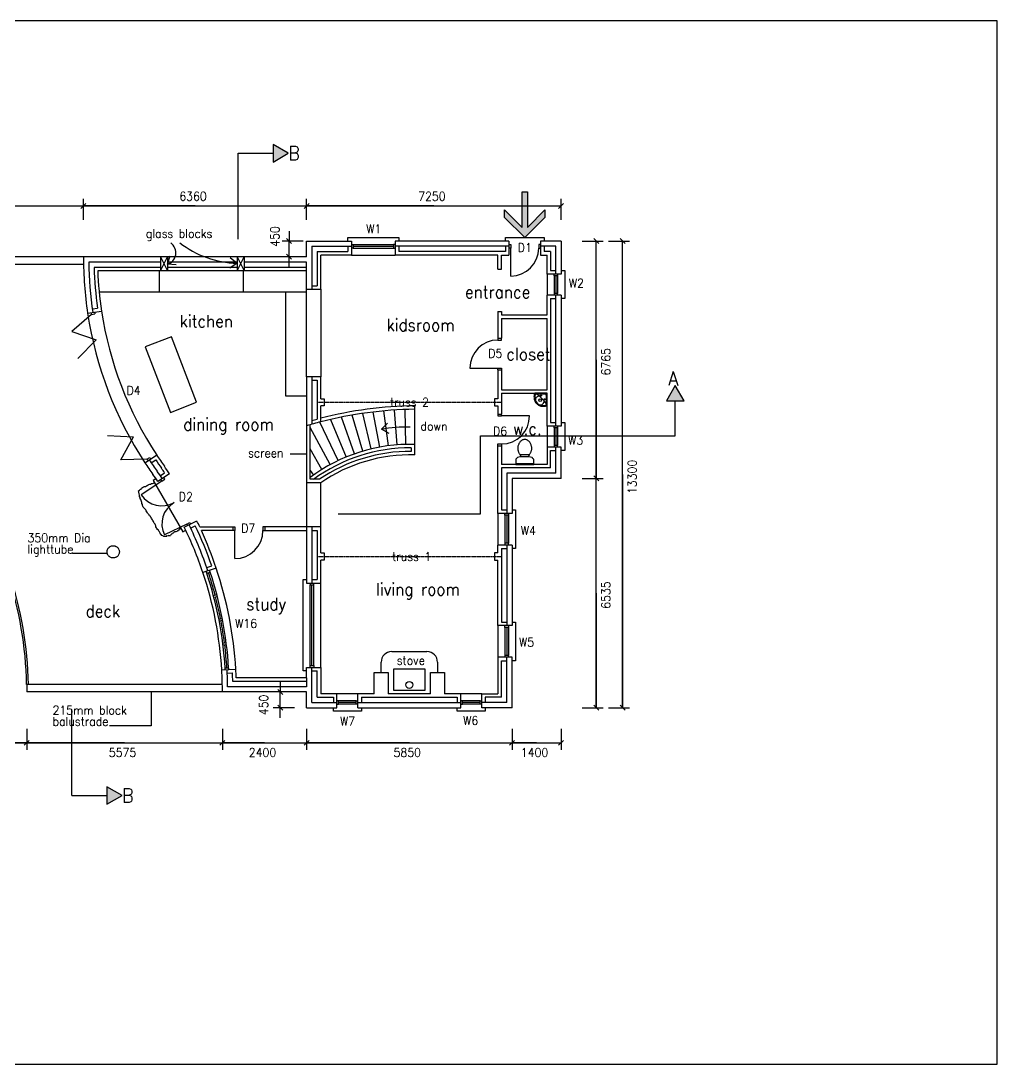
# Model space of a CAD drawing. Header units: millimetres. Extents: x 14063 to 1112248, y -41582 to 2046360.
# Drawn here: x 1084437 to 1112248, y 2016630 to 2046360 of the extents above; entities that cross this region are included whole.
import ezdxf

# ---------------------------------------------------------------- set-up
doc = ezdxf.new("R2010")
doc.units = ezdxf.units.MM
for name, pattern in [('BORDER', [44.45, 12.7, -6.35, 12.7, -6.35, 0, -6.35]), ('CENTER', [50.8, 31.75, -6.35, 6.35, -6.35]), ('DASHED', [19.05, 12.7, -6.35])]:
    doc.linetypes.add(name, pattern=pattern)
doc.layers.add('NEW_GF', color=255, linetype='Continuous')
doc.layers.add('NEW_LGF', color=255, linetype='Continuous')
doc.styles.get("Standard").update_dxf_attribs({"font": 'standard'})
doc.dimstyles.get("Standard").update_dxf_attribs({"dimscale": 0, "dimtxt": 2, "dimasz": 2.5, "dimexe": 4, "dimexo": 1.5, "dimgap": 0.75, "dimtad": 0, "dimtoh": 1, "dimdec": 0, "dimdsep": 46, "dimcen": 0.09, "dimclrd": 8, "dimclre": 8, "dimclrt": 7, "dimadec": 0, "dimazin": 0, "dimtfac": 1, "dimtdec": 4, "dimtofl": 0, "dimtmove": 0, "dimatfit": 3, "dimfxl": 1, "dimtolj": 1, "dimtzin": 0, "dimarcsym": 0})

# ---------------------------------------------------------------- blocks, each defined once
blk = doc.blocks.new('06ACBB04')
at = {"layer": 'NEW_LGF', "color": 2, "linetype": 'DASHED'}
blk.add_circle((6372, 3778), 175, dxfattribs=at)
blk.add_arc((6372, 3778), 175, 0, 0, dxfattribs=at)
blk = doc.blocks.new('088BE750')
at = {"layer": 'NEW_GF', "color": 2, "linetype": 'Continuous'}
for p, q in [((0, 1000), (0, 100)), ((200, 950), (200, 1000)), ((300, 950), (200, 950)), ((250, 950), (250, 150)), ((300, 1000), (300, 950)), ((400, 1100), (500, 1100)), ((500, 1100), (500, 0)), ((300, 150), (200, 150)), ((200, 150), (200, 100)), ((300, 100), (300, 150)), ((500, 0), (400, 0))]:
    blk.add_line(p, q, dxfattribs=at)
at = {"layer": 'NEW_GF', "color": 1, "linetype": 'Continuous'}
for p, q in [((200, 950), (200, 150)), ((300, 950), (300, 150))]:
    blk.add_line(p, q, dxfattribs=at)
blk = doc.blocks.new('649B4A82')
at = {"layer": 'NEW_LGF', "color": 9, "linetype": 'Continuous'}
for s, p in [('W1', (6926, 14136)), ('D1', (11243, 13604)), ('W2', (12697, 12591)), ('D5', (10399, 10586)), ('D4', (96, 9531)), ('D6', (10538, 8373)), ('W3', (12677, 8113)), ('D2', (1585, 6506)), ('D7', (3363, 5607)), ('W4', (11328, 5538)), ('W16', (3190, 2893)), ('W5', (11277, 2357)), ('W7', (6177, 109)), ('W6', (9686, 127))]:
    blk.add_text(s, height=250, dxfattribs=at).set_placement(p)
blk = doc.blocks.new('5424B350')
at = {"layer": 'NEW_GF', "color": 3, "linetype": 'Continuous'}
for p, q in [((5575, 12400), (0, 12400)), ((0, 12400), (0, 12185)), ((5577, 12185), (0, 12185)), ((9533, 215), (3960, 215)), ((3960, 215), (3960, 0)), ((9535, 0), (3960, 0))]:
    blk.add_line(p, q, dxfattribs=at)
at = {"layer": 'NEW_GF', "color": 2, "linetype": 'Continuous'}
blk.add_line((3958, 215), (3960, 215), dxfattribs=at)
for centre, radius, start, end in [((10696, 12400), 10696, 181.1499, 215.4241), ((10696, 12400), 10696, 181.1499, 215.4241), ((10696, 12400), 10646, 181.1553, 215.4241), ((10696, 12400), 10646, 181.1553, 215.4241), ((-6736, 0), 10696, 1.1499, 35.4241), ((-6736, 0), 10696, 1.1499, 35.4241), ((-6736, 0), 10746, 1.1446, 35.4241), ((-6736, 0), 10746, 1.1446, 35.4241)]:
    blk.add_arc(centre, radius, start, end, dxfattribs=at)
blk = doc.blocks.new('D2647627')
at = {"layer": 'NEW_GF', "color": 2, "linetype": 'Continuous'}
for p, q in [((0, 400), (0, 500)), ((0, 500), (1450, 500)), ((100, 300), (150, 300)), ((150, 300), (150, 200)), ((1350, 300), (1300, 300)), ((1300, 300), (1300, 200)), ((1450, 500), (1450, 400)), ((150, 200), (100, 200)), ((150, 250), (1300, 250)), ((1300, 200), (1350, 200)), ((100, 0), (1350, 0))]:
    blk.add_line(p, q, dxfattribs=at)
at = {"layer": 'NEW_GF', "color": 1, "linetype": 'Continuous'}
for p, q in [((150, 300), (1300, 300)), ((150, 200), (1300, 200))]:
    blk.add_line(p, q, dxfattribs=at)
blk = doc.blocks.new('A0DCD026')
at = {"layer": 'NEW_GF', "color": 2, "linetype": 'Continuous'}
for p, q in [((0, 1000), (0, 1100)), ((0, 1100), (1100, 1100)), ((100, 900), (150, 900)), ((150, 900), (150, 800)), ((1000, 900), (950, 900)), ((950, 900), (950, 800)), ((1100, 1100), (1100, 1000)), ((150, 800), (100, 800)), ((950, 800), (1000, 800))]:
    blk.add_line(p, q, dxfattribs=at)
at = {"layer": 'NEW_GF', "color": 4, "linetype": 'Continuous'}
blk.add_line((150, 0), (150, 800), dxfattribs=at)
at = {"layer": 'NEW_GF', "color": 2, "linetype": 'Continuous'}
blk.add_arc((150, 800), 800, 270, 0, dxfattribs=at)
blk.add_arc((150, 800), 800, 270, 0, dxfattribs=at)
blk = doc.blocks.new('E8BCB9FC')
at = {"layer": 'NEW_GF', "color": 2, "linetype": 'Continuous'}
for p, q in [((0, 0), (0, 2600)), ((0, 2600), (100, 2600)), ((200, 2500), (200, 2450)), ((200, 2450), (300, 2450)), ((250, 150), (250, 2450)), ((300, 2450), (300, 2500)), ((500, 100), (500, 2500)), ((100, 0), (0, 0)), ((200, 100), (200, 150)), ((200, 150), (300, 150)), ((300, 150), (300, 100))]:
    blk.add_line(p, q, dxfattribs=at)
at = {"layer": 'NEW_GF', "color": 1, "linetype": 'Continuous'}
for p, q in [((200, 150), (200, 2450)), ((300, 150), (300, 2450))]:
    blk.add_line(p, q, dxfattribs=at)
blk = doc.blocks.new('03A24341')
at = {"layer": 'NEW_GF', "color": 2, "linetype": 'Continuous'}
for p, q in [((747, 2154), (0, 1868)), ((1462, 286), (747, 2154)), ((0, 1868), (715, 0)), ((715, 0), (1462, 286))]:
    blk.add_line(p, q, dxfattribs=at)
blk = doc.blocks.new('2CF49CD4')
at = {"layer": 'NEW_GF', "color": 4, "linetype": 'Continuous'}
for p, q in [((6360, 13300), (7635, 13300)), ((6360, 12850), (6360, 13300)), ((7635, 13300), (7635, 12900)), ((12123, 13300), (8885, 13300)), ((8885, 13300), (8885, 12900)), ((12123, 13300), (12123, 12900)), ((13610, 13300), (13023, 13300)), ((13023, 13300), (13023, 12900)), ((13610, 13300), (13610, 12359)), ((6360, 12850), (0, 12850)), ((7635, 12900), (6760, 12900)), ((6760, 11924), (6760, 12900)), ((11810, 12900), (8885, 12900)), ((11810, 12500), (11810, 12900)), ((11910, 12500), (11910, 12900)), ((11910, 12900), (12123, 12900)), ((13023, 12900), (13210, 12900)), ((13210, 12359), (13210, 12900)), ((11810, 12500), (11910, 12500)), ((6360, 12450), (408, 12450)), ((6360, 11924), (6360, 12450)), ((13610, 12359), (13210, 12359)), ((6360, 11924), (6760, 11924)), ((13610, 11759), (13210, 11759)), ((13210, 11193), (13210, 11759)), ((13610, 11759), (13610, 8028)), ((121, 11244), (517, 11304)), ((11810, 11293), (11910, 11293)), ((11810, 11293), (11810, 10528)), ((11910, 11293), (11910, 11193)), ((11910, 11193), (13210, 11193)), ((11910, 11093), (13210, 11093)), ((11910, 11093), (11910, 10528)), ((13210, 9064), (13210, 11093)), ((11810, 10528), (11910, 10528)), ((11810, 9628), (11910, 9628)), ((11810, 9628), (11810, 8805)), ((11910, 9628), (11910, 9064)), ((6360, 9433), (6360, 8037)), ((6760, 9433), (6360, 9433)), ((6760, 8805), (6760, 9433)), ((11910, 9064), (13210, 9064)), ((11910, 8964), (13210, 8964)), ((11910, 8964), (11910, 8367)), ((13210, 8028), (13210, 8964)), ((6760, 8805), (6860, 8805)), ((6860, 8805), (6860, 8605)), ((11810, 8805), (11710, 8805)), ((11710, 8805), (11710, 8605)), ((6760, 8147), (6760, 8605)), ((6860, 8605), (6760, 8605)), ((11710, 8605), (11810, 8605)), ((11810, 8605), (11810, 8367)), ((11810, 8367), (11910, 8367)), ((13610, 8028), (13210, 8028)), ((11810, 6935), (11810, 7467)), ((11810, 7467), (11910, 7467)), ((11910, 7467), (11910, 6935)), ((1753, 6983), (2087, 7202)), ((13610, 7428), (13210, 7428)), ((13210, 7428), (13210, 6935)), ((13610, 6535), (13610, 7428)), ((11810, 5536), (11810, 6935)), ((13210, 6935), (11910, 6935)), ((2454, 6669), (2122, 6445)), ((13610, 6535), (12210, 6535)), ((12210, 6535), (12210, 5536)), ((12210, 5536), (11810, 5536)), ((2874, 5146), (3233, 5322)), ((3314, 5153), (4260, 5153)), ((4260, 5153), (4260, 5053)), ((6360, 5153), (5164, 5153)), ((5164, 5153), (5164, 5053)), ((6760, 5153), (6360, 5153)), ((6360, 5153), (6360, 3550)), ((6760, 4410), (6760, 5153)), ((4260, 5053), (3360, 5053)), ((5164, 5053), (6360, 5053)), ((12210, 4636), (11810, 4636)), ((11810, 4410), (11810, 4636)), ((12210, 4636), (12210, 2341)), ((6760, 4410), (6860, 4410)), ((6760, 3550), (6760, 4210)), ((6860, 4210), (6760, 4210)), ((6860, 4410), (6860, 4210)), ((11810, 4410), (11710, 4410)), ((11710, 4410), (11710, 4210)), ((11710, 4210), (11810, 4210)), ((11810, 2341), (11810, 4210)), ((3785, 3976), (3405, 3852)), ((6360, 3550), (6760, 3550)), ((12210, 2341), (11810, 2341)), ((12210, 1441), (11810, 1441)), ((11810, 1441), (11810, 400)), ((12210, 0), (12210, 1441)), ((3942, 1076), (4341, 1099)), ((6360, 850), (6360, 1150)), ((6360, 1150), (6760, 1150)), ((6760, 1150), (6760, 400)), ((8282, 400), (8282, 1000)), ((8282, 1000), (8682, 1000)), ((8682, 1000), (8682, 400)), ((9888, 400), (9888, 1000)), ((9888, 1000), (10288, 1000)), ((10288, 1000), (10288, 400)), ((6360, 850), (4353, 850)), ((6360, 450), (3960, 450)), ((6360, 0), (6360, 450)), ((7221, 400), (6760, 400)), ((7221, 0), (7221, 400)), ((7821, 0), (7821, 400)), ((8282, 400), (7821, 400)), ((9888, 400), (8682, 400)), ((10749, 400), (10288, 400)), ((10749, 0), (10749, 400)), ((11349, 0), (11349, 400)), ((11349, 400), (11810, 400)), ((6360, 0), (7221, 0)), ((7821, 0), (10749, 0)), ((12210, 0), (11349, 0))]:
    blk.add_line(p, q, dxfattribs=at)
at = {"layer": 'NEW_GF', "color": 2, "linetype": 'Continuous'}
for p, q in [((6510, 13150), (7635, 13150)), ((6510, 13150), (6510, 11924)), ((7535, 13150), (7535, 13000)), ((12123, 13150), (8885, 13150)), ((8985, 13150), (8985, 13000)), ((12023, 13150), (12023, 13000)), ((13460, 13150), (13023, 13150)), ((13123, 13150), (13123, 13000)), ((13460, 12359), (13460, 13150)), ((6660, 13000), (7535, 13000)), ((6660, 13000), (6660, 12024)), ((12023, 13000), (8985, 13000)), ((13310, 13000), (13123, 13000)), ((13310, 13000), (13310, 12459)), ((2192, 12700), (151, 12700)), ((2192, 12550), (304, 12550)), ((4376, 12700), (2392, 12700)), ((4376, 12550), (2392, 12550)), ((6360, 12700), (4576, 12700)), ((6360, 12550), (4576, 12550)), ((6360, 12450), (6360, 12700)), ((13310, 12459), (13460, 12459)), ((6510, 12024), (6660, 12024)), ((13310, 11659), (13310, 8128)), ((13310, 11659), (13460, 11659)), ((13460, 8028), (13460, 11759)), ((255, 11365), (403, 11388)), ((6510, 9433), (6510, 8080)), ((6510, 9333), (6660, 9333)), ((6660, 9333), (6660, 8225)), ((6510, 8184), (6660, 8225)), ((13310, 8128), (13460, 8128)), ((13310, 7328), (13460, 7328)), ((13310, 6835), (13310, 7328)), ((13460, 6685), (13460, 7428)), ((1933, 6982), (2059, 7064)), ((2190, 6612), (2314, 6697)), ((13310, 6835), (11910, 6835)), ((11910, 6835), (11910, 5636)), ((13460, 6685), (12060, 6685)), ((12060, 6685), (12060, 5536)), ((11910, 5636), (12060, 5636)), ((3052, 5122), (3187, 5188)), ((6510, 5153), (6510, 3550)), ((6510, 5053), (6660, 5053)), ((6660, 5053), (6660, 3650)), ((11910, 4536), (12060, 4536)), ((11910, 4536), (11910, 2441)), ((12060, 4636), (12060, 2341)), ((3515, 3993), (3657, 4042)), ((6510, 3650), (6660, 3650)), ((11910, 2441), (12060, 2441)), ((11910, 1341), (12060, 1341)), ((11910, 300), (11910, 1341)), ((12060, 150), (12060, 1441)), ((4097, 985), (4247, 992)), ((6510, 150), (6510, 1150)), ((6510, 1050), (6660, 1050)), ((6660, 300), (6660, 1050)), ((6359, 600), (4109, 600)), ((6359, 750), (4256, 750)), ((6359, 850), (6359, 600)), ((6660, 300), (7121, 300)), ((7121, 300), (7121, 150)), ((7921, 300), (7921, 150)), ((7921, 300), (10649, 300)), ((10649, 300), (10649, 150)), ((11449, 300), (11449, 150)), ((11910, 300), (11449, 300)), ((6510, 150), (7221, 150)), ((7821, 150), (10749, 150)), ((12060, 150), (11349, 150))]:
    blk.add_line(p, q, dxfattribs=at)
at = {"layer": 'NEW_GF', "color": 4, "linetype": 'Continuous'}
for centre, radius, start, end in [((10696, 12850), 10696, 179.9982, 188.6358), ((10696, 12850), 10696, 179.9982, 188.6358), ((10696, 12850), 10296, 182.2246, 188.6358), ((10696, 12850), 10296, 182.2246, 188.6358), ((9601, -2902), 11409, 104.4192, 106.5036), ((9601, -2902), 11409, 104.4192, 106.5036), ((10696, 12850), 10296, 213.2644, 215.4241), ((10696, 12850), 10296, 213.2644, 215.4241), ((10696, 12850), 10696, 213.2644, 215.4241), ((10696, 12850), 10696, 213.2644, 215.4241), ((-6736, 450), 11096, 34.087, 35.4241), ((-6736, 450), 11096, 34.087, 35.4241), ((-6736, 450), 10696, 34.087, 35.4241), ((-6736, 450), 10696, 34.087, 35.4241), ((-6736, 450), 10696, 18.5443, 26.0425), ((-6736, 450), 10696, 18.5443, 26.0425), ((-6736, 450), 11096, 25.0749, 26.0425), ((-6736, 450), 11096, 25.0749, 26.0425), ((-6736, 450), 11096, 18.5274, 24.5062), ((-6736, 450), 11096, 18.5274, 24.5062), ((-6736, 450), 10696, 359.9982, 3.3536), ((-6736, 450), 10696, 359.9982, 3.3536), ((-6736, 450), 11096, 2.0641, 3.3536), ((-6736, 450), 11096, 2.0641, 3.3536)]:
    blk.add_arc(centre, radius, start, end, dxfattribs=at)
at = {"layer": 'NEW_GF', "color": 2, "linetype": 'Continuous'}
for centre, radius, start, end in [((10696, 12850), 10546, 180.8131, 188.6358), ((10696, 12850), 10546, 180.8131, 188.6358), ((10696, 12850), 10396, 181.6517, 188.0847), ((10696, 12850), 10396, 181.6517, 188.0847), ((10696, 12850), 10546, 213.2644, 215.4241), ((10696, 12850), 10546, 213.2644, 215.4241), ((10696, 12850), 10396, 213.8155, 215.4241), ((10696, 12850), 10396, 213.8155, 215.4241), ((-6736, 450), 10846, 34.087, 35.4241), ((-6736, 450), 10846, 34.087, 35.4241), ((-6736, 450), 10996, 34.6153, 35.4241), ((-6736, 450), 10996, 34.6153, 35.4241), ((-6736, 450), 10846, 18.5443, 26.0425), ((-6736, 450), 10846, 18.5443, 26.0425), ((-6736, 450), 10996, 19.0662, 25.5214), ((-6736, 450), 10996, 19.0662, 25.5214), ((-6736, 450), 10846, 0.7906, 3.3536), ((-6736, 450), 10846, 0.7906, 3.3536), ((-6736, 450), 10996, 1.5616, 2.8253), ((-6736, 450), 10996, 1.5616, 2.8253)]:
    blk.add_arc(centre, radius, start, end, dxfattribs=at)
blk = doc.blocks.new('5A020AF7')
at = {"layer": 'NEW_GF', "color": 2, "linetype": 'Continuous'}
blk.add_line((0, 0), (84, 55), dxfattribs=at)
blk = doc.blocks.new('13BC16CC')
at = {"layer": 'NEW_GF', "color": 9, "linetype": 'BORDER'}
for p, q in [((0, 4396), (5250, 4396)), ((0, 0), (5250, 0))]:
    blk.add_line(p, q, dxfattribs=at)
blk = doc.blocks.new('1AF24D78')
at = {"layer": 'NEW_GF', "color": 2, "linetype": 'Continuous'}
for p, q in [((0, 1000), (0, 100)), ((200, 950), (200, 1000)), ((300, 950), (200, 950)), ((250, 950), (250, 150)), ((300, 1000), (300, 950)), ((400, 1100), (500, 1100)), ((500, 1100), (500, 0)), ((300, 150), (200, 150)), ((200, 150), (200, 100)), ((300, 100), (300, 150)), ((500, 0), (400, 0))]:
    blk.add_line(p, q, dxfattribs=at)
at = {"layer": 'NEW_GF', "color": 1, "linetype": 'Continuous'}
for p, q in [((200, 950), (200, 150)), ((300, 950), (300, 150))]:
    blk.add_line(p, q, dxfattribs=at)
blk = doc.blocks.new('81CBC227')
at = {"layer": 'NEW_GF', "color": 2, "linetype": 'Continuous'}
for p, q in [((1711, 3558), (1711, 2958)), ((4111, 2958), (4111, 3558)), ((0, 2958), (5911, 2958)), ((5311, 2958), (5311, 0)), ((5311, 0), (5911, 0))]:
    blk.add_line(p, q, dxfattribs=at)
blk = doc.blocks.new('0DA4883D')
at = {"layer": 'NEW_GF', "color": 2, "linetype": 'Continuous'}
for p, q in [((0, 0), (0, 2491)), ((400, 2491), (400, 0))]:
    blk.add_line(p, q, dxfattribs=at)
blk = doc.blocks.new('B1BD81F7')
at = {"layer": 'NEW_LGF', "color": 2, "linetype": 'Continuous'}
for centre, radius, start, end in [((3945, 8682), 343, 287.1279, 54.2148), ((3945, 8682), 343, 287.1279, 54.2148), ((6094, 11135), 2751, 231.9232, 268.6629), ((6094, 11135), 2751, 231.9232, 268.6629)]:
    blk.add_arc(centre, radius, start, end, dxfattribs=at)
at = {"layer": 'NEW_LGF', "color": 15, "linetype": 'Continuous'}
for s, p in [('glass blocks', (3434, 9105)), ('350mm Dia', (62, 431)), ('lighttube', (62, 109))]:
    blk.add_text(s, height=250, dxfattribs=at).set_placement(p)
blk = doc.blocks.new('866B2B1E')
at = {"layer": 'NEW_GF', "color": 4, "linetype": 'Continuous'}
for p, q in [((2079, 15629), (2221, 15771)), ((7654, 15629), (7796, 15771)), ((7796, 15771), (7654, 15629)), ((14014, 15629), (14156, 15771)), ((21406, 15771), (21264, 15629)), ((13656, 14629), (13514, 14771)), ((22264, 14771), (22406, 14629)), ((23014, 14771), (23156, 14629)), ((329, 14321), (471, 14179)), ((1079, 14321), (1221, 14179)), ((13514, 14321), (13656, 14179)), ((1221, 7979), (1079, 8121)), ((22264, 8006), (22406, 7864)), ((22406, 7864), (22264, 8006)), ((471, 1779), (329, 1921)), ((1221, 1779), (1079, 1921)), ((13406, 1779), (13264, 1921)), ((13264, 1471), (13406, 1329)), ((22406, 1329), (22264, 1471)), ((23156, 1329), (23014, 1471)), ((2079, 329), (2221, 471)), ((4201, 471), (4059, 329)), ((4059, 329), (4201, 471)), ((6181, 471), (6039, 329)), ((6039, 329), (6181, 471)), ((11756, 471), (11614, 329)), ((14156, 471), (14014, 329)), ((20006, 471), (19864, 329)), ((21406, 471), (21264, 329))]:
    blk.add_line(p, q, dxfattribs=at)
at = {"layer": 'NEW_GF', "color": 2, "linetype": 'Continuous'}
for p, q in [((2150, 15300), (2150, 15900)), ((7725, 15300), (7725, 15900)), ((7725, 15300), (7725, 15900)), ((14085, 15300), (14085, 15900)), ((14085, 15300), (14085, 15900)), ((21335, 15300), (21335, 15900)), ((4938, 15700), (2150, 15700)), ((2150, 15700), (7725, 15700)), ((4938, 15700), (7725, 15700)), ((10905, 15700), (7725, 15700)), ((7725, 15700), (14085, 15700)), ((10905, 15700), (14085, 15700)), ((17710, 15700), (14085, 15700)), ((14085, 15700), (21335, 15700)), ((17710, 15700), (21335, 15700)), ((13585, 14983), (13585, 14700)), ((13985, 14700), (13385, 14700)), ((13585, 14250), (13585, 14700)), ((21935, 14700), (22535, 14700)), ((22335, 7935), (22335, 14700)), ((22335, 11318), (22335, 14700)), ((22685, 14700), (23285, 14700)), ((23085, 1400), (23085, 14700)), ((23085, 8050), (23085, 14700)), ((800, 14250), (200, 14250)), ((400, 1850), (400, 14250)), ((400, 8050), (400, 14250)), ((1550, 14250), (950, 14250)), ((1150, 11150), (1150, 14250)), ((1150, 14250), (1150, 8050)), ((13985, 14250), (13385, 14250)), ((13585, 13967), (13585, 14250)), ((22335, 11318), (22335, 7935)), ((1150, 11150), (1150, 8050)), ((400, 8050), (400, 1850)), ((1550, 8050), (950, 8050)), ((1550, 8050), (950, 8050)), ((1150, 4950), (1150, 8050)), ((1150, 8050), (1150, 1850)), ((23085, 8050), (23085, 1400)), ((21935, 7935), (22535, 7935)), ((21935, 7935), (22535, 7935)), ((22335, 1400), (22335, 7935)), ((22335, 4668), (22335, 7935)), ((1150, 4950), (1150, 1850)), ((22335, 4668), (22335, 1400)), ((13335, 2133), (13335, 1850)), ((800, 1850), (200, 1850)), ((1550, 1850), (950, 1850)), ((13735, 1850), (13135, 1850)), ((13335, 1400), (13335, 1850)), ((13735, 1400), (13135, 1400)), ((13335, 1117), (13335, 1400)), ((21935, 1400), (22535, 1400)), ((22685, 1400), (23285, 1400)), ((2150, 800), (2150, 200)), ((4130, 800), (4130, 200)), ((4130, 800), (4130, 200)), ((6110, 800), (6110, 200)), ((6110, 800), (6110, 200)), ((11685, 800), (11685, 200)), ((11685, 800), (11685, 200)), ((14085, 800), (14085, 200)), ((14085, 800), (14085, 200)), ((19935, 800), (19935, 200)), ((19935, 800), (19935, 200)), ((21335, 800), (21335, 200)), ((4130, 400), (2150, 400)), ((3140, 400), (2150, 400)), ((3140, 400), (4130, 400)), ((6110, 400), (4130, 400)), ((5120, 400), (4130, 400)), ((5120, 400), (6110, 400)), ((8898, 400), (6110, 400)), ((6110, 400), (11685, 400)), ((8898, 400), (11685, 400)), ((12885, 400), (11685, 400)), ((11685, 400), (14085, 400)), ((12885, 400), (14085, 400)), ((17010, 400), (14085, 400)), ((14085, 400), (19935, 400)), ((17010, 400), (19935, 400)), ((20635, 400), (19935, 400)), ((19935, 400), (21335, 400)), ((20635, 400), (21335, 400))]:
    blk.add_line(p, q, dxfattribs=at)
at = {"layer": 'NEW_GF', "color": 1, "linetype": 'CENTER'}
for p, q in [((1921, 8050), (4403, 8050)), ((4130, 8296), (4130, 4598)), ((4130, 4255), (4130, 1121))]:
    blk.add_line(p, q, dxfattribs=at)
at = {"layer": 'NEW_GF', "color": 3, "linetype": 'Continuous'}
for s, p in [('5575', (4489, 15850)), ('6360', (10457, 15850)), ('7250', (17262, 15850)), ('1980', (2692, 0)), ('1980', (4672, 0)), ('5575', (8450, 0)), ('2400', (12437, 0)), ('5850', (16562, 0)), ('1400', (20187, 0))]:
    blk.add_text(s, height=250, dxfattribs=at).set_placement(p)
for s, p in [('450', (13307, 14536)), ('6765', (22735, 10870)), ('6200', (1000, 10702)), ('12400', (250, 7490)), ('13300', (23485, 7490)), ('6200', (1000, 4502)), ('6535', (22735, 4220)), ('450', (12985, 1188))]:
    blk.add_text(s, height=250, rotation=90, dxfattribs=at).set_placement(p)
blk = doc.blocks.new('ANGLO2')
at = {"layer": 'NEW_GF', "color": 1, "linetype": 'Continuous'}
for p, q in [((4, 309), (1, 286)), ((9, 331), (4, 309)), ((16, 353), (9, 331)), ((24, 374), (16, 353)), ((374, 374), (24, 374)), ((74, 354), (314, 354)), ((354, 74), (354, 314)), ((374, 24), (374, 374)), ((1, 286), (0, 263)), ((0, 263), (1, 240)), ((1, 240), (4, 217)), ((4, 217), (9, 195)), ((9, 195), (16, 173)), ((16, 173), (25, 152)), ((25, 152), (35, 132)), ((35, 132), (48, 112)), ((48, 112), (62, 94)), ((62, 94), (77, 77)), ((77, 77), (94, 62)), ((94, 62), (112, 48)), ((112, 48), (132, 35)), ((132, 35), (152, 25)), ((152, 25), (173, 16)), ((173, 16), (195, 9)), ((195, 9), (217, 4)), ((217, 4), (240, 1)), ((240, 1), (263, 0)), ((263, 0), (286, 1)), ((286, 1), (309, 4)), ((309, 4), (331, 9)), ((331, 9), (353, 16)), ((353, 16), (374, 24))]:
    blk.add_line(p, q, dxfattribs=at)
for centre, radius in [((201, 307), 15), ((176, 176), 35), ((307, 201), 15)]:
    blk.add_circle(centre, radius, dxfattribs=at)
for centre, radius, start, end in [((264, 264), 244, 167.9472, 282.0555), ((264, 264), 244, 167.9472, 282.0555), ((74, 304), 50, 90, 167.9538), ((74, 304), 50, 90, 167.9538), ((89, 295), 40, 51.1547, 100.6711), ((89, 295), 40, 51.1547, 100.6711), ((-770, -770), 1408, 38.8646, 51.1373), ((-770, -770), 1408, 38.8646, 51.1373), ((201, 307), 15, 0, 0), ((314, 314), 40, 0, 90), ((314, 314), 40, 0, 90), ((146, 181), 107, 95.951, 187.3592), ((146, 181), 107, 95.951, 187.3592), ((140, 238), 50, 47.9117, 95.962), ((140, 238), 50, 47.9117, 95.962), ((176, 176), 35, 0, 0), ((181, 146), 107, 262.6408, 354.0636), ((181, 146), 107, 262.6408, 354.0636), ((238, 140), 50, 354.0379, 42.0882), ((238, 140), 50, 354.0379, 42.0882), ((307, 201), 15, 0, 0), ((304, 74), 50, 282.0462, 0), ((304, 74), 50, 282.0462, 0), ((295, 89), 40, 349.329, 38.9102), ((295, 89), 40, 349.329, 38.9102)]:
    blk.add_arc(centre, radius, start, end, dxfattribs=at)
blk = doc.blocks.new('C3733A3C')
at = {"layer": 'NEW_GF', "color": 2, "linetype": 'Continuous'}
for p, q in [((0, 904), (50, 904)), ((50, 904), (50, 804)), ((904, 904), (854, 904)), ((854, 904), (854, 804)), ((50, 804), (0, 804)), ((854, 804), (904, 804))]:
    blk.add_line(p, q, dxfattribs=at)
at = {"layer": 'NEW_GF', "color": 4, "linetype": 'Continuous'}
blk.add_line((50, 0), (50, 804), dxfattribs=at)
at = {"layer": 'NEW_GF', "color": 2, "linetype": 'Continuous'}
blk.add_arc((50, 804), 804, 270, 0, dxfattribs=at)
blk.add_arc((50, 804), 804, 270, 0, dxfattribs=at)
blk = doc.blocks.new('3D8E9345')
at = {"layer": 'NEW_GF', "linetype": 'Continuous'}
blk.add_hatch(color=8, dxfattribs=at).paths.add_polyline_path([(500, 287), (500, 1306), (650, 1306), (650, 287), (1150, 787), (1150, 575), (575, 0), (0, 575), (0, 787)], flags=0)
at = {"layer": 'NEW_GF', "color": 2, "linetype": 'Continuous'}
for p, q in [((500, 287), (500, 1306)), ((500, 1306), (650, 1306)), ((650, 1306), (650, 287)), ((0, 575), (0, 787)), ((0, 787), (500, 287)), ((650, 287), (1150, 787)), ((1150, 787), (1150, 575)), ((575, 0), (0, 575)), ((1150, 575), (575, 0))]:
    blk.add_line(p, q, dxfattribs=at)
blk = doc.blocks.new('710FA486')
at = {"layer": 'NEW_GF', "color": 2, "linetype": 'Continuous'}
for p, q in [((0, 900), (0, 850)), ((100, 850), (100, 900)), ((0, 850), (100, 850)), ((0, 0), (0, 50)), ((0, 50), (100, 50)), ((100, 50), (100, 0))]:
    blk.add_line(p, q, dxfattribs=at)
at = {"layer": 'NEW_GF', "color": 4, "linetype": 'Continuous'}
blk.add_line((900, 850), (100, 850), dxfattribs=at)
at = {"layer": 'NEW_GF', "color": 2, "linetype": 'Continuous'}
blk.add_arc((100, 850), 800, 270, 0, dxfattribs=at)
blk.add_arc((100, 850), 800, 270, 0, dxfattribs=at)
blk = doc.blocks.new('15230a2t')
at = {"layer": 'NEW_GF', "color": 1, "linetype": 'Continuous'}
for p, q in [((94, 597), (85, 578)), ((105, 614), (94, 597)), ((117, 631), (105, 614)), ((131, 649), (117, 631)), ((146, 665), (131, 649)), ((156, 673), (146, 665)), ((168, 682), (156, 673)), ((181, 691), (168, 682)), ((197, 698), (181, 691)), ((211, 703), (197, 698)), ((227, 707), (211, 703)), ((241, 709), (227, 707)), ((257, 710), (241, 709)), ((273, 709), (257, 710)), ((289, 707), (273, 709)), ((304, 703), (289, 707)), ((319, 698), (304, 703)), ((332, 692), (319, 698)), ((345, 684), (332, 692)), ((358, 674), (345, 684)), ((370, 663), (358, 674)), ((385, 648), (370, 663)), ((398, 631), (385, 648)), ((411, 613), (398, 631)), ((421, 597), (411, 613)), ((430, 578), (421, 597)), ((59, 492), (58, 478)), ((58, 478), (58, 465)), ((58, 465), (58, 452)), ((58, 452), (59, 437)), ((62, 506), (59, 492)), ((59, 437), (60, 424)), ((60, 424), (62, 410)), ((64, 519), (62, 506)), ((62, 410), (66, 394)), ((70, 539), (64, 519)), ((66, 394), (71, 376)), ((77, 559), (70, 539)), ((71, 376), (76, 361)), ((76, 361), (83, 345)), ((85, 578), (77, 559)), ((83, 345), (91, 329)), ((91, 329), (99, 314)), ((99, 314), (109, 298)), ((109, 298), (119, 285)), ((396, 285), (407, 300)), ((407, 300), (416, 314)), ((416, 314), (424, 329)), ((424, 329), (432, 344)), ((439, 559), (430, 578)), ((432, 344), (439, 362)), ((445, 539), (439, 559)), ((439, 362), (445, 378)), ((451, 519), (445, 539)), ((445, 378), (449, 393)), ((449, 393), (453, 410)), ((453, 507), (451, 519)), ((456, 492), (453, 507)), ((453, 410), (455, 424)), ((455, 424), (457, 438)), ((457, 480), (456, 492)), ((457, 466), (457, 480)), ((457, 452), (457, 466)), ((457, 438), (457, 452)), ((1, 150), (0, 148)), ((0, 148), (0, 147)), ((0, 147), (0, 5)), ((0, 5), (0, 5)), ((0, 5), (0, 4)), ((0, 4), (0, 4)), ((0, 4), (0, 3)), ((0, 3), (0, 3)), ((0, 3), (1, 3)), ((3, 151), (1, 150)), ((1, 3), (1, 2)), ((1, 2), (1, 2)), ((1, 2), (1, 1)), ((1, 1), (2, 1)), ((2, 1), (2, 1)), ((2, 1), (3, 1)), ((14, 157), (3, 151)), ((3, 1), (3, 0)), ((3, 0), (3, 0)), ((3, 0), (4, 0)), ((4, 0), (4, 0)), ((4, 0), (5, 0)), ((5, 0), (5, 0)), ((5, 0), (510, 0)), ((506, 20), (8, 20)), ((25, 165), (14, 157)), ((33, 174), (25, 165)), ((41, 185), (33, 174)), ((47, 197), (41, 185)), ((49, 200), (47, 199)), ((47, 199), (47, 197)), ((50, 200), (49, 200)), ((118, 211), (50, 200)), ((138, 213), (118, 211)), ((119, 285), (126, 275)), ((126, 275), (131, 264)), ((387, 270), (128, 270)), ((131, 264), (135, 252)), ((135, 252), (137, 242)), ((137, 242), (138, 230)), ((138, 230), (138, 213)), ((378, 241), (381, 254)), ((378, 229), (378, 241)), ((378, 213), (378, 229)), ((423, 207), (378, 213)), ((381, 254), (384, 265)), ((384, 265), (390, 276)), ((390, 276), (396, 285)), ((465, 200), (423, 207)), ((466, 200), (465, 200)), ((467, 199), (466, 200)), ((468, 197), (467, 199)), ((474, 185), (468, 197)), ((482, 174), (474, 185)), ((490, 165), (482, 174)), ((500, 157), (490, 165)), ((513, 151), (500, 157)), ((510, 0), (510, 0)), ((510, 0), (511, 0)), ((511, 0), (511, 0)), ((511, 0), (512, 0)), ((512, 0), (512, 1)), ((512, 1), (513, 1)), ((512, 0), (512, 0)), ((514, 150), (513, 151)), ((513, 1), (513, 1)), ((513, 1), (514, 1)), ((515, 149), (514, 150)), ((514, 2), (514, 3)), ((514, 3), (515, 3)), ((514, 1), (514, 2)), ((514, 2), (514, 2)), ((515, 146), (515, 149)), ((515, 5), (515, 146)), ((515, 4), (515, 5)), ((515, 5), (515, 5)), ((515, 3), (515, 4)), ((515, 4), (515, 4)), ((515, 3), (515, 3))]:
    blk.add_line(p, q, dxfattribs=at)
blk.add_arc((258, -879), 1099, 83.7323, 96.2677, dxfattribs=at)
blk.add_arc((258, -879), 1099, 83.7323, 96.2677, dxfattribs=at)
blk = doc.blocks.new('F2559FA5')
at = {"layer": 'NEW_GF', "color": 4, "linetype": 'Continuous'}
for p, q in [((587, 1534), (0, 1140)), ((1296, 310), (660, 0))]:
    blk.add_line(p, q, dxfattribs=at)
at = {"layer": 'NEW_GF', "color": 2, "linetype": 'Continuous'}
for p, q in [((420, 1602), (343, 1550)), ((343, 1550), (1188, 90)), ((587, 1534), (559, 1576)), ((587, 1534), (670, 1590)), ((670, 1590), (642, 1631)), ((1296, 310), (1385, 354)), ((1296, 310), (1318, 265)), ((1385, 354), (1408, 308)), ((1188, 90), (1272, 131))]:
    blk.add_line(p, q, dxfattribs=at)
for centre, start, end in [((587, 1534), 213.8216, 300.0627), ((587, 1534), 213.8216, 300.0627), ((1296, 310), 120.0627, 206.0425), ((1296, 310), 120.0627, 206.0425)]:
    blk.add_arc(centre, 707, start, end, dxfattribs=at)
blk = doc.blocks.new('2D4B5942')
at = {"layer": 'NEW_GF', "linetype": 'Continuous'}
for points in [[(5737, 18426), (5737, 18926), (6170, 18676)], [(1000, 126), (1000, 626), (1433, 376)]]:
    blk.add_hatch(color=15, dxfattribs=at).paths.add_polyline_path(points, flags=0)
at = {"layer": 'NEW_GF', "color": 1, "linetype": 'Continuous'}
for p, q in [((6170, 18676), (5737, 18926)), ((5737, 18926), (5737, 18426)), ((4737, 16226), (4737, 18676)), ((4737, 18676), (5737, 18676)), ((5737, 18426), (6170, 18676)), ((0, 376), (0, 2826)), ((1433, 376), (1000, 626)), ((1000, 626), (1000, 126)), ((0, 376), (1000, 376)), ((1000, 126), (1433, 376))]:
    blk.add_line(p, q, dxfattribs=at)
at = {"layer": 'NEW_GF', "color": 15, "linetype": 'Continuous'}
for p in [(6170, 18476), (1433, 176)]:
    blk.add_text('B', height=400, rotation=359.9494, dxfattribs=at).set_placement(p)
blk = doc.blocks.new('12095B88')
at = {"layer": 'NEW_GF', "color": 2, "linetype": 'Continuous'}
for p, q in [((0, 700), (0, 100)), ((200, 650), (200, 700)), ((300, 650), (200, 650)), ((250, 650), (250, 150)), ((300, 700), (300, 650)), ((400, 800), (500, 800)), ((500, 800), (500, 0)), ((300, 150), (200, 150)), ((200, 150), (200, 100)), ((300, 100), (300, 150)), ((500, 0), (400, 0))]:
    blk.add_line(p, q, dxfattribs=at)
at = {"layer": 'NEW_GF', "color": 1, "linetype": 'Continuous'}
for p, q in [((200, 650), (200, 150)), ((300, 650), (300, 150))]:
    blk.add_line(p, q, dxfattribs=at)
blk = doc.blocks.new('8EFDC72F')
at = {"layer": 'NEW_GF', "color": 2, "linetype": 'Continuous'}
for p, q in [((300, 600), (1306, 600)), ((0, 0), (0, 300)), ((1606, 300), (1606, 0))]:
    blk.add_line(p, q, dxfattribs=at)
for centre, start, end in [((300, 300), 90, 180), ((300, 300), 90, 180), ((1306, 300), 0, 90), ((1306, 300), 0, 90)]:
    blk.add_arc(centre, 300, start, end, dxfattribs=at)
blk = doc.blocks.new('EFC8CAF7')
at = {"layer": 'NEW_GF', "color": 4, "linetype": 'Continuous'}
for p, q in [((561, 4226), (0, 3740)), ((0, 3740), (701, 3498)), ((701, 3498), (176, 2974)), ((1019, 772), (1760, 733)), ((1400, 84), (1760, 733)), ((2142, 97), (1400, 84))]:
    blk.add_line(p, q, dxfattribs=at)
at = {"layer": 'NEW_GF', "color": 2, "linetype": 'Continuous'}
blk.add_line((561, 4226), (660, 4241), dxfattribs=at)
for radius, start, end in [(10696, 188.6358, 213.2644), (10696, 188.6358, 213.2644), (10596, 188.6358, 188.9062), (10596, 188.6358, 188.9062), (10496, 188.6358, 188.9087), (10496, 188.6358, 188.9087), (10296, 188.6358, 213.2644), (10296, 188.6358, 213.2644), (10596, 212.994, 213.2644), (10596, 212.994, 213.2644), (10496, 212.9915, 213.2644), (10496, 212.9915, 213.2644)]:
    blk.add_arc((11029, 5867), radius, start, end, dxfattribs=at)
blk = doc.blocks.new('3B87A24F')
at = {"layer": 'NEW_GF', "color": 2, "linetype": 'Continuous'}
for p, q in [((800, 900), (800, 850)), ((900, 850), (900, 900)), ((800, 850), (900, 850)), ((800, 0), (800, 50)), ((800, 50), (900, 50)), ((900, 50), (900, 0))]:
    blk.add_line(p, q, dxfattribs=at)
at = {"layer": 'NEW_GF', "color": 4, "linetype": 'Continuous'}
blk.add_line((0, 50), (800, 50), dxfattribs=at)
at = {"layer": 'NEW_GF', "color": 2, "linetype": 'Continuous'}
blk.add_arc((800, 50), 800, 90, 180, dxfattribs=at)
blk.add_arc((800, 50), 800, 90, 180, dxfattribs=at)
blk = doc.blocks.new('F78ED6B1')
at = {"layer": 'NEW_GF', "color": 3, "linetype": 'Continuous'}
blk.add_arc((760, -4682), 4743, 89.3012, 99.2228, dxfattribs=at)
blk.add_arc((760, -4682), 4743, 89.3012, 99.2228, dxfattribs=at)
blk = doc.blocks.new('37721244')
at = {"layer": 'NEW_GF', "linetype": 'Continuous'}
for points in [[(26357, 3225), (26107, 3657), (25857, 3224)], [(172, 1000), (422, 1433), (672, 1000)]]:
    blk.add_hatch(color=15, dxfattribs=at).paths.add_polyline_path(points, flags=0)
at = {"layer": 'NEW_GF', "color": 1, "linetype": 'Continuous'}
for p, q in [((26107, 3657), (25857, 3224)), ((26357, 3225), (26107, 3657)), ((25857, 3224), (26357, 3225)), ((26107, 2225), (26107, 3225)), ((20557, 0), (20557, 2225)), ((20557, 2225), (26107, 2225)), ((172, 1000), (422, 1433)), ((422, 1433), (672, 1000)), ((672, 1000), (172, 1000)), ((422, 0), (422, 1000)), ((422, 0), (6974, 0)), ((16507, 0), (20557, 0))]:
    blk.add_line(p, q, dxfattribs=at)
at = {"layer": 'NEW_GF', "color": 15, "linetype": 'Continuous'}
for p in [(25911, 3658), (226, 1433)]:
    blk.add_text('A', height=400, rotation=359.9494, dxfattribs=at).set_placement(p)
blk = doc.blocks.new('E463F1C5')
at = {"layer": 'NEW_GF', "color": 2, "linetype": 'Continuous'}
for p, q in [((111, 2760), (206, 2791)), ((300, 2122), (397, 2147)), ((313, 2073), (409, 2098)), ((454, 1449), (552, 1468)), ((464, 1400), (562, 1419)), ((565, 768), (664, 781)), ((571, 719), (671, 731)), ((634, 57), (734, 63))]:
    blk.add_line(p, q, dxfattribs=at)
for radius, start, end in [(10696, 3.3536, 18.5443), (10696, 3.3536, 18.5443), (10796, 18.2746, 18.54), (10796, 18.2746, 18.54), (10846, 14.7437, 18.2737), (10846, 14.7437, 18.2737), (10896, 18.2728, 18.5357), (10896, 18.2728, 18.5357), (11096, 3.3536, 18.5274), (11096, 3.3536, 18.5274), (10846, 11.0811, 14.4784), (10846, 11.0811, 14.4784), (10846, 7.4184, 10.8157), (10846, 7.4184, 10.8157), (10846, 3.623, 7.153), (10846, 3.623, 7.153), (10796, 3.3536, 3.6243), (10796, 3.3536, 3.6243), (10896, 3.3536, 3.6218), (10896, 3.3536, 3.6218)]:
    blk.add_arc((-10141, -626), radius, start, end, dxfattribs=at)
at = {"layer": 'NEW_GF', "color": 1, "linetype": 'Continuous'}
for radius, start, end in [(10796, 3.6243, 18.2746), (10796, 3.6243, 18.2746), (10896, 3.6218, 18.2728), (10896, 3.6218, 18.2728)]:
    blk.add_arc((-10141, -626), radius, start, end, dxfattribs=at)
blk = doc.blocks.new('147C09D4')
at = {"layer": 'NEW_LGF', "color": 2, "linetype": 'Continuous'}
for p, q in [((18, 299), (209, 138)), ((209, 138), (0, 0))]:
    blk.add_line(p, q, dxfattribs=at)
blk = doc.blocks.new('3477E3A0')
at = {"layer": 'NEW_GF', "color": 2, "linetype": 'Continuous'}
for p, q in [((700, 500), (100, 500)), ((150, 300), (100, 300)), ((150, 200), (150, 300)), ((650, 200), (650, 300)), ((650, 300), (700, 300)), ((0, 0), (0, 100)), ((100, 200), (150, 200)), ((650, 250), (150, 250)), ((700, 200), (650, 200)), ((800, 100), (800, 0)), ((800, 0), (0, 0))]:
    blk.add_line(p, q, dxfattribs=at)
at = {"layer": 'NEW_GF', "color": 1, "linetype": 'Continuous'}
for p, q in [((650, 300), (150, 300)), ((650, 200), (150, 200))]:
    blk.add_line(p, q, dxfattribs=at)
blk = doc.blocks.new('AF773970')
at = {"layer": 'NEW_GF', "color": 2, "linetype": 'Continuous'}
for p, q in [((906, 600), (0, 600)), ((0, 600), (0, 0)), ((906, 0), (906, 600)), ((0, 0), (906, 0))]:
    blk.add_line(p, q, dxfattribs=at)
blk.add_circle((453, 150), 100, dxfattribs=at)
blk.add_arc((453, 150), 100, 0, 0, dxfattribs=at)
blk = doc.blocks.new('E804283C')
at = {"layer": 'NEW_GF', "color": 2, "linetype": 'Continuous'}
for p, q in [((0, 700), (0, 100)), ((200, 650), (200, 700)), ((300, 650), (200, 650)), ((250, 650), (250, 150)), ((300, 700), (300, 650)), ((400, 800), (500, 800)), ((500, 800), (500, 0)), ((300, 150), (200, 150)), ((200, 150), (200, 100)), ((300, 100), (300, 150)), ((500, 0), (400, 0))]:
    blk.add_line(p, q, dxfattribs=at)
at = {"layer": 'NEW_GF', "color": 1, "linetype": 'Continuous'}
for p, q in [((200, 650), (200, 150)), ((300, 650), (300, 150))]:
    blk.add_line(p, q, dxfattribs=at)
blk = doc.blocks.new('75F3F166')
at = {"layer": 'NEW_LGF', "color": 2, "linetype": 'Continuous'}
for p, q in [((0, 13), (83, 249)), ((250, 0), (0, 13))]:
    blk.add_line(p, q, dxfattribs=at)
blk = doc.blocks.new('A01538BE')
at = {"layer": 'NEW_GF', "color": 2, "linetype": 'Continuous'}
for p, q in [((0, 400), (0, 0)), ((0, 400), (200, 0)), ((0, 0), (200, 400)), ((200, 400), (200, 0)), ((2184, 400), (2184, 0)), ((2184, 400), (2384, 0)), ((2184, 0), (2384, 400)), ((2384, 400), (2384, 0))]:
    blk.add_line(p, q, dxfattribs=at)
blk = doc.blocks.new('8BCA03A2')
at = {"layer": 'NEW_GF', "color": 1, "linetype": 'Continuous'}
for p, q in [((42045, 29730), (0, 29730)), ((42045, 0), (42045, 29730)), ((0, 0), (42045, 0))]:
    blk.add_line(p, q, dxfattribs=at)
blk = doc.blocks.new('4DCE7060')
at = {"layer": 'NEW_GF', "color": 3, "linetype": 'Continuous'}
for p, q in [((0, 121), (177, 297)), ((219, 0), (0, 121))]:
    blk.add_line(p, q, dxfattribs=at)
blk = doc.blocks.new('91C5FF82')
at = {"layer": 'NEW_GF', "color": 1, "linetype": 'Continuous'}
for p, q in [((2083, 2275), (1899, 3274)), ((2330, 2314), (2201, 3306)), ((2579, 2340), (2502, 3330)), ((2829, 2352), (2804, 3345)), ((3079, 2352), (3079, 3353)), ((897, 1891), (375, 2988)), ((683, 3063), (1125, 1992)), ((1359, 2082), (989, 3129)), ((1597, 2159), (1294, 3186)), ((1839, 2223), (1597, 3235)), ((674, 1777), (100, 2838)), ((433, 1638), (100, 2225)), ((100, 1607), (191, 1478))]:
    blk.add_line(p, q, dxfattribs=at)
at = {"layer": 'NEW_GF', "color": 2, "linetype": 'Continuous'}
for p, q in [((3077, 3353), (3077, 3453)), ((0, 2884), (0, 1257)), ((100, 1357), (100, 2913)), ((2979, 2254), (2978, 2154)), ((3079, 2052), (3079, 2352)), ((400, 1257), (0, 1257)), ((0, 1257), (0, 0)), ((369, 1357), (100, 1357)), ((400, 0), (400, 1257))]:
    blk.add_line(p, q, dxfattribs=at)
for centre, radius, start, end in [((3241, -8055), 11509, 90.8155, 104.2913), ((3241, -8055), 11509, 90.8155, 104.2913), ((3241, -8055), 11409, 90.8145, 104.4192), ((3241, -8055), 11409, 90.8145, 104.4192), ((2950, -2427), 4780, 88.4517, 126.5913), ((2950, -2427), 4780, 88.4517, 126.5913), ((2950, -2427), 4680, 89.643, 126.0632), ((2950, -2427), 4680, 89.643, 126.0632), ((2951, -2426), 4580, 89.6503, 124.3107), ((2951, -2426), 4580, 89.6503, 124.3107), ((2951, -2426), 4480, 88.348, 124.7035), ((2951, -2426), 4480, 88.348, 124.7035)]:
    blk.add_arc(centre, radius, start, end, dxfattribs=at)
blk = doc.blocks.new('C8F763F4')
at = {"layer": 'NEW_GF', "color": 2, "linetype": 'Continuous'}
for p, q in [((320, 1483), (346, 1488)), ((346, 1488), (371, 1499)), ((371, 1499), (397, 1503)), ((397, 1503), (422, 1514)), ((422, 1514), (447, 1519)), ((447, 1519), (459, 1516)), ((0, 1293), (24, 1311)), ((5, 1267), (0, 1293)), ((9, 1241), (5, 1267)), ((14, 1216), (9, 1241)), ((14, 1215), (14, 1216)), ((24, 1157), (14, 1215)), ((24, 1311), (47, 1328)), ((47, 1328), (72, 1339)), ((72, 1339), (87, 1369)), ((87, 1369), (109, 1393)), ((109, 1393), (141, 1405)), ((141, 1405), (165, 1416)), ((165, 1416), (198, 1422)), ((198, 1422), (221, 1439)), ((221, 1439), (246, 1450)), ((246, 1450), (270, 1468)), ((270, 1468), (296, 1472)), ((296, 1472), (320, 1483)), ((29, 1131), (24, 1157)), ((41, 1100), (29, 1131)), ((45, 1074), (41, 1100)), ((64, 1044), (45, 1074)), ((75, 1019), (64, 1044)), ((87, 988), (75, 1019)), ((92, 962), (87, 988)), ((96, 936), (92, 962)), ((108, 905), (96, 936)), ((113, 879), (108, 905)), ((118, 853), (113, 879)), ((129, 829), (118, 853)), ((146, 805), (129, 829)), ((169, 789), (146, 805)), ((192, 773), (169, 789)), ((209, 749), (192, 773)), ((214, 724), (209, 749)), ((231, 700), (214, 724)), ((250, 670), (231, 700)), ((261, 645), (250, 670)), ((284, 629), (261, 645)), ((301, 606), (284, 629)), ((313, 581), (301, 606)), ((335, 565), (313, 581)), ((353, 541), (335, 565)), ((370, 518), (353, 541)), ((381, 493), (370, 518)), ((399, 469), (381, 493)), ((410, 444), (399, 469)), ((421, 420), (410, 444)), ((432, 395), (421, 420)), ((443, 370), (432, 395)), ((468, 341), (443, 370)), ((479, 316), (468, 341)), ((490, 292), (479, 316)), ((495, 266), (490, 292)), ((512, 242), (495, 266)), ((523, 217), (512, 242)), ((541, 194), (523, 217)), ((565, 171), (541, 194)), ((576, 147), (565, 171)), ((593, 123), (576, 147)), ((613, 86), (593, 123)), ((624, 62), (613, 86)), ((647, 46), (624, 62)), ((665, 22), (647, 46)), ((693, 14), (665, 22)), ((709, 6), (693, 14)), ((709, 6), (759, 0)), ((759, 0), (801, 6)), ((801, 6), (781, 7)), ((840, 13), (801, 6)), ((865, 24), (840, 13)), ((865, 24), (906, 18)), ((922, 41), (906, 18)), ((945, 58), (922, 41)), ((961, 81), (945, 58)), ((987, 86), (961, 81)), ((1003, 109), (987, 86)), ((1034, 121), (1003, 109)), ((1060, 125), (1034, 121)), ((1085, 136), (1060, 125)), ((1109, 154), (1085, 136)), ((1135, 158), (1109, 154)), ((1151, 181), (1135, 158)), ((1174, 199), (1151, 181)), ((1169, 289), (1173, 279)), ((1173, 279), (1178, 253)), ((1175, 211), (1174, 199)), ((1175, 211), (1178, 249)), ((1178, 253), (1178, 249))]:
    blk.add_line(p, q, dxfattribs=at)
blk = doc.blocks.new('B80E6794')
at = {"layer": 'NEW_GF', "color": 2, "linetype": 'Continuous'}
for p, q in [((700, 500), (100, 500)), ((150, 300), (100, 300)), ((150, 200), (150, 300)), ((650, 200), (650, 300)), ((650, 300), (700, 300)), ((0, 0), (0, 100)), ((100, 200), (150, 200)), ((650, 250), (150, 250)), ((700, 200), (650, 200)), ((800, 100), (800, 0)), ((800, 0), (0, 0))]:
    blk.add_line(p, q, dxfattribs=at)
at = {"layer": 'NEW_GF', "color": 1, "linetype": 'Continuous'}
for p, q in [((650, 300), (150, 300)), ((650, 200), (150, 200))]:
    blk.add_line(p, q, dxfattribs=at)
blk = doc.blocks.new('ANGLO200000')
at = {"layer": 'NEW_GF', "color": 1, "linetype": 'Continuous'}
for p, q in [((4, 309), (1, 286)), ((9, 331), (4, 309)), ((16, 353), (9, 331)), ((24, 374), (16, 353)), ((374, 374), (24, 374)), ((74, 354), (314, 354)), ((354, 74), (354, 314)), ((374, 24), (374, 374)), ((1, 286), (0, 263)), ((0, 263), (1, 240)), ((1, 240), (4, 217)), ((4, 217), (9, 195)), ((9, 195), (16, 173)), ((16, 173), (25, 152)), ((25, 152), (35, 132)), ((35, 132), (48, 112)), ((48, 112), (62, 94)), ((62, 94), (77, 77)), ((77, 77), (94, 62)), ((94, 62), (112, 48)), ((112, 48), (132, 35)), ((132, 35), (152, 25)), ((152, 25), (173, 16)), ((173, 16), (195, 9)), ((195, 9), (217, 4)), ((217, 4), (240, 1)), ((240, 1), (263, 0)), ((263, 0), (286, 1)), ((286, 1), (309, 4)), ((309, 4), (331, 9)), ((331, 9), (353, 16)), ((353, 16), (374, 24))]:
    blk.add_line(p, q, dxfattribs=at)
for centre, radius in [((201, 307), 15), ((176, 176), 35), ((307, 201), 15)]:
    blk.add_circle(centre, radius, dxfattribs=at)
for centre, radius, start, end in [((264, 264), 244, 167.9472, 282.0555), ((264, 264), 244, 167.9472, 282.0555), ((74, 304), 50, 90, 167.9538), ((74, 304), 50, 90, 167.9538), ((89, 295), 40, 51.1547, 100.6711), ((89, 295), 40, 51.1547, 100.6711), ((-770, -770), 1408, 38.8646, 51.1373), ((-770, -770), 1408, 38.8646, 51.1373), ((201, 307), 15, 0, 0), ((314, 314), 40, 0, 90), ((314, 314), 40, 0, 90), ((146, 181), 107, 95.951, 187.3592), ((146, 181), 107, 95.951, 187.3592), ((140, 238), 50, 47.9117, 95.962), ((140, 238), 50, 47.9117, 95.962), ((176, 176), 35, 0, 0), ((181, 146), 107, 262.6408, 354.0636), ((181, 146), 107, 262.6408, 354.0636), ((238, 140), 50, 354.0379, 42.0882), ((238, 140), 50, 354.0379, 42.0882), ((307, 201), 15, 0, 0), ((304, 74), 50, 282.0462, 0), ((304, 74), 50, 282.0462, 0), ((295, 89), 40, 349.329, 38.9102), ((295, 89), 40, 349.329, 38.9102)]:
    blk.add_arc(centre, radius, start, end, dxfattribs=at)
blk = doc.blocks.new('710FA48600001')
at = {"layer": 'NEW_GF', "color": 2, "linetype": 'Continuous'}
for p, q in [((0, 900), (0, 850)), ((100, 850), (100, 900)), ((0, 850), (100, 850)), ((0, 0), (0, 50)), ((0, 50), (100, 50)), ((100, 50), (100, 0))]:
    blk.add_line(p, q, dxfattribs=at)
at = {"layer": 'NEW_GF', "color": 4, "linetype": 'Continuous'}
blk.add_line((900, 850), (100, 850), dxfattribs=at)
at = {"layer": 'NEW_GF', "color": 2, "linetype": 'Continuous'}
blk.add_arc((100, 850), 800, 270, 0, dxfattribs=at)
blk.add_arc((100, 850), 800, 270, 0, dxfattribs=at)
blk = doc.blocks.new('15230a2t00002')
at = {"layer": 'NEW_GF', "color": 1, "linetype": 'Continuous'}
for p, q in [((94, 597), (85, 578)), ((105, 614), (94, 597)), ((117, 631), (105, 614)), ((131, 649), (117, 631)), ((146, 665), (131, 649)), ((156, 673), (146, 665)), ((168, 682), (156, 673)), ((181, 691), (168, 682)), ((197, 698), (181, 691)), ((211, 703), (197, 698)), ((227, 707), (211, 703)), ((241, 709), (227, 707)), ((257, 710), (241, 709)), ((273, 709), (257, 710)), ((289, 707), (273, 709)), ((304, 703), (289, 707)), ((319, 698), (304, 703)), ((332, 692), (319, 698)), ((345, 684), (332, 692)), ((358, 674), (345, 684)), ((370, 663), (358, 674)), ((385, 648), (370, 663)), ((398, 631), (385, 648)), ((411, 613), (398, 631)), ((421, 597), (411, 613)), ((430, 578), (421, 597)), ((59, 492), (58, 478)), ((58, 478), (58, 465)), ((58, 465), (58, 452)), ((58, 452), (59, 437)), ((62, 506), (59, 492)), ((59, 437), (60, 424)), ((60, 424), (62, 410)), ((64, 519), (62, 506)), ((62, 410), (66, 394)), ((70, 539), (64, 519)), ((66, 394), (71, 376)), ((77, 559), (70, 539)), ((71, 376), (76, 361)), ((76, 361), (83, 345)), ((85, 578), (77, 559)), ((83, 345), (91, 329)), ((91, 329), (99, 314)), ((99, 314), (109, 298)), ((109, 298), (119, 285)), ((396, 285), (407, 300)), ((407, 300), (416, 314)), ((416, 314), (424, 329)), ((424, 329), (432, 344)), ((439, 559), (430, 578)), ((432, 344), (439, 362)), ((445, 539), (439, 559)), ((439, 362), (445, 378)), ((451, 519), (445, 539)), ((445, 378), (449, 393)), ((449, 393), (453, 410)), ((453, 507), (451, 519)), ((456, 492), (453, 507)), ((453, 410), (455, 424)), ((455, 424), (457, 438)), ((457, 480), (456, 492)), ((457, 466), (457, 480)), ((457, 452), (457, 466)), ((457, 438), (457, 452)), ((1, 150), (0, 148)), ((0, 148), (0, 147)), ((0, 147), (0, 5)), ((0, 5), (0, 5)), ((0, 5), (0, 4)), ((0, 4), (0, 4)), ((0, 4), (0, 3)), ((0, 3), (0, 3)), ((0, 3), (1, 3)), ((3, 151), (1, 150)), ((1, 3), (1, 2)), ((1, 2), (1, 2)), ((1, 2), (1, 1)), ((1, 1), (2, 1)), ((2, 1), (2, 1)), ((2, 1), (3, 1)), ((14, 157), (3, 151)), ((3, 1), (3, 0)), ((3, 0), (3, 0)), ((3, 0), (4, 0)), ((4, 0), (4, 0)), ((4, 0), (5, 0)), ((5, 0), (5, 0)), ((5, 0), (510, 0)), ((506, 20), (8, 20)), ((25, 165), (14, 157)), ((33, 174), (25, 165)), ((41, 185), (33, 174)), ((47, 197), (41, 185)), ((49, 200), (47, 199)), ((47, 199), (47, 197)), ((50, 200), (49, 200)), ((118, 211), (50, 200)), ((138, 213), (118, 211)), ((119, 285), (126, 275)), ((126, 275), (131, 264)), ((387, 270), (128, 270)), ((131, 264), (135, 252)), ((135, 252), (137, 242)), ((137, 242), (138, 230)), ((138, 230), (138, 213)), ((378, 241), (381, 254)), ((378, 229), (378, 241)), ((378, 213), (378, 229)), ((423, 207), (378, 213)), ((381, 254), (384, 265)), ((384, 265), (390, 276)), ((390, 276), (396, 285)), ((465, 200), (423, 207)), ((466, 200), (465, 200)), ((467, 199), (466, 200)), ((468, 197), (467, 199)), ((474, 185), (468, 197)), ((482, 174), (474, 185)), ((490, 165), (482, 174)), ((500, 157), (490, 165)), ((513, 151), (500, 157)), ((510, 0), (510, 0)), ((510, 0), (511, 0)), ((511, 0), (511, 0)), ((511, 0), (512, 0)), ((512, 0), (512, 1)), ((512, 1), (513, 1)), ((512, 0), (512, 0)), ((514, 150), (513, 151)), ((513, 1), (513, 1)), ((513, 1), (514, 1)), ((515, 149), (514, 150)), ((514, 2), (514, 3)), ((514, 3), (515, 3)), ((514, 1), (514, 2)), ((514, 2), (514, 2)), ((515, 146), (515, 149)), ((515, 5), (515, 146)), ((515, 4), (515, 5)), ((515, 5), (515, 5)), ((515, 3), (515, 4)), ((515, 4), (515, 4)), ((515, 3), (515, 3))]:
    blk.add_line(p, q, dxfattribs=at)
blk.add_arc((258, -879), 1099, 83.7323, 96.2677, dxfattribs=at)
blk.add_arc((258, -879), 1099, 83.7323, 96.2677, dxfattribs=at)
blk = doc.blocks.new('A8F66B29')
at = {"layer": 'NEW_LGF', "color": 2, "linetype": 'Continuous'}
blk.add_leader([(1173, 4199), (180, 4199)], dimstyle='Standard', dxfattribs=at)
blk = doc.blocks.new('F9FD0131')
at = {"layer": 'NEW_GF', "color": 15, "linetype": 'Continuous'}
for s, height, p in [('215mm block', 250, (3555, 18639)), ('balustrade', 250, (3555, 18318)), ('entrance', 350, (19434, 16702)), ('600 x 600mm', 250, (69, 16493)), ('paving slabs', 250, (69, 16172)), ('kitchen', 350, (11306, 15871)), ('kidsroom', 350, (17197, 15764)), ('closet', 350, (20613, 14933)), ('deck', 350, (5599, 14787)), ('truss 2', 250, (17296, 13610)), ('dining room', 350, (11405, 12932)), ('down', 250, (18166, 12928)), ('w.c.', 350, (20800, 12804)), ('screen', 250, (13255, 12165)), ('glazed', 250, (3100, 9744)), ('balustrade', 250, (3100, 9423)), ('truss 1', 250, (17358, 9214)), ('living room', 350, (16897, 8231)), ('study', 350, (13202, 7810)), ('deck', 350, (8627, 7609)), ('stove', 250, (17489, 6253)), ('215mm block', 250, (7684, 4835)), ('balustrade', 250, (7684, 4514))]:
    blk.add_text(s, height=height, dxfattribs=at).set_placement(p)
at = {"layer": 'NEW_GF', "color": 2, "linetype": 'Continuous'}
for points in [[(6057, 17879), (6057, 18330), (5103, 18330)], [(4012, 16172), (1831, 16172)], [(6192, 9430), (4689, 9430)], [(10491, 5479), (10491, 4514), (9307, 4514)]]:
    blk.add_leader(points, dimstyle='Standard', dxfattribs=at)
at = {"layer": 'NEW_GF', "color": 3, "linetype": 'Continuous'}
blk.add_leader([(14918, 12260), (14455, 12260)], dimstyle='Standard', dxfattribs=at)

msp = doc.modelspace()

# ---------------------------------------------------------------- block references
at = {"layer": 'NEW_GF'}
for name, p in [('8BCA03A2', (1070202.8, 2016629.9)), ('2D4B5942', (1085885.4, 2023910.2)), ('866B2B1E', (1078493.1, 2025385.8)), ('3D8E9345', (1098215.6, 2040185.8)), ('F9FD0131', (1077655.1, 2021756.3)), ('2CF49CD4', (1086218.1, 2026785.8)), ('D2647627', (1093753.1, 2039685.8)), ('A0DCD026', (1098240.6, 2039085.8)), ('5424B350', (1080643.1, 2027235.8)), ('A01538BE', (1088410, 2039235.8)), ('81CBC227', (1086666.8, 2035678)), ('E804283C', (1099428.1, 2038444.6)), ('0DA4883D', (1092578.1, 2036219.1)), ('EFC8CAF7', (1085885.2, 2033768.6)), ('03A24341', (1087981.1, 2035204.1)), ('3B87A24F', (1097228.1, 2036414.1)), ('37721244', (1076970.8, 2032307.9)), ('ANGLO2', (1099053.9, 2035375.4)), ('ANGLO200000', (1099053.9, 2035375.4)), ('91C5FF82', (1092578.1, 2031938.6)), ('13BC16CC', (1092878.1, 2031095.5)), ('710FA486', (1098028.1, 2034253)), ('710FA48600001', (1098028.1, 2034253)), ('4DCE7060', (1094707.6, 2034602.8)), ('F78ED6B1', (1094707.6, 2034723.4)), ('12095B88', (1099428.1, 2034113.3)), ('15230a2t', (1098533.1, 2033720.8)), ('15230a2t00002', (1098533.1, 2033720.8)), ('5A020AF7', (1088027, 2033865.4)), ('F2559FA5', (1087864, 2031711.4)), ('C8F763F4', (1087790.2, 2031673.3)), ('1AF24D78', (1098028.1, 2031322.2)), ('C3733A3C', (1090478.1, 2031034.5)), ('E463F1C5', (1089622.8, 2027861.8)), ('E8BCB9FC', (1092478.1, 2027835.8)), ('088BE750', (1098028.1, 2028126.6)), ('8EFDC72F', (1094700.1, 2027785.8)), ('AF773970', (1095050.1, 2027285.8)), ('B80E6794', (1093339.1, 2026685.8)), ('3477E3A0', (1096867.2, 2026685.8))]:
    msp.add_blockref(name, p, dxfattribs=at)
at = {"layer": 'NEW_LGF'}
for name, p in [('B1BD81F7', (1084564.1, 2031069.7)), ('649B4A82', (1087350.7, 2026171.4)), ('75F3F166', (1088610, 2039411.3)), ('147C09D4', (1090385.5, 2039316.8)), ('A8F66B29', (1085724.6, 2026987.1)), ('06ACBB04', (1080695.3, 2027450.8))]:
    msp.add_blockref(name, p, dxfattribs=at)

doc.saveas('drawing.dxf')
